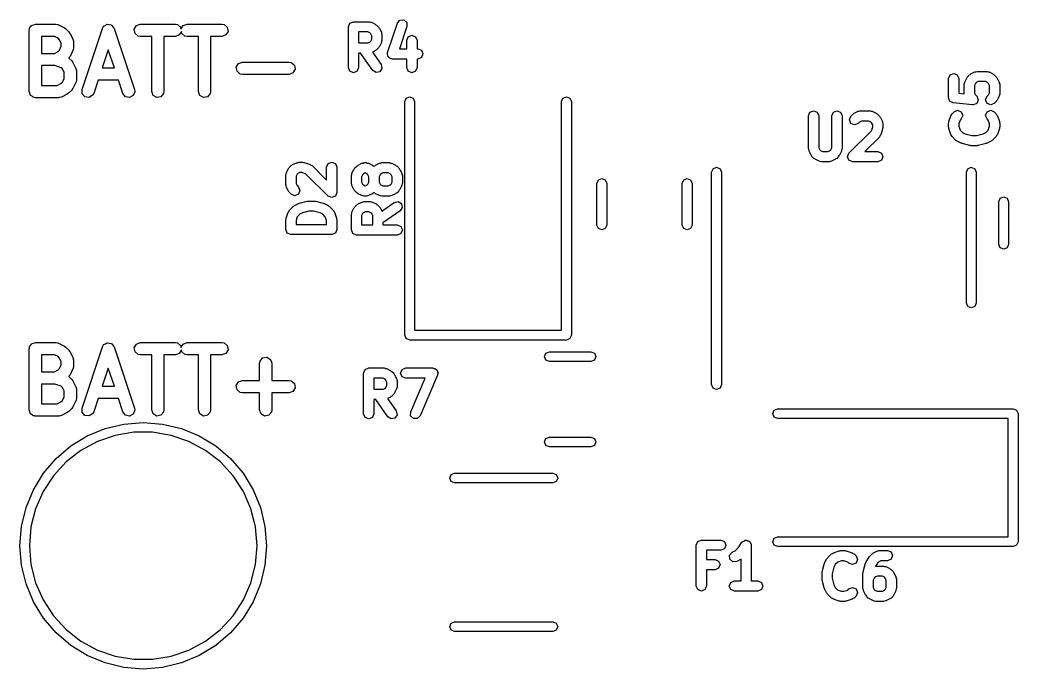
# Model space of a CAD drawing. Extents: x 100.5 to 128.1, y -114.5 to -98.5.
# Drawn here: x 100.49 to 112.71, y -114.51 to -106.56 of the extents above; entities that cross this region are included whole.
import ezdxf

# ---------------------------------------------------------------- set-up
doc = ezdxf.new("R2010")
doc.units = 0
doc.layers.add('BLACK', color=7, linetype='CONTINUOUS')

msp = doc.modelspace()

# ---------------------------------------------------------------- linework, layer by layer
at = {"layer": 'BLACK', "linetype": 'CONTINUOUS'}
for p, q in [((104.532, -106.599), (104.576, -106.581)), ((104.576, -106.581), (104.766, -106.581)), ((104.766, -106.581), (104.78, -106.586)), ((104.78, -106.586), (104.794, -106.587)), ((104.794, -106.587), (104.842, -106.611)), ((105.112, -106.6), (105.143, -106.563)), ((105.143, -106.563), (105.191, -106.56)), ((105.191, -106.56), (105.227, -106.591)), ((105.227, -106.591), (105.23, -106.639)), ((100.604, -106.687), (100.605, -106.677)), ((100.604, -107.437), (100.604, -106.687)), ((100.605, -106.674), (100.606, -106.671)), ((100.605, -106.677), (100.605, -106.674)), ((100.606, -106.671), (100.608, -106.661)), ((100.608, -106.661), (100.621, -106.646)), ((100.621, -106.646), (100.63, -106.629)), ((100.63, -106.629), (100.637, -106.627)), ((100.637, -106.627), (100.641, -106.622)), ((100.641, -106.622), (100.66, -106.618)), ((100.66, -106.618), (100.679, -106.612)), ((100.679, -106.612), (100.929, -106.612)), ((100.929, -106.612), (100.954, -106.616)), ((100.954, -106.616), (100.958, -106.619)), ((100.958, -106.619), (100.962, -106.62)), ((100.962, -106.62), (101.034, -106.655)), ((101.034, -106.655), (101.052, -106.669)), ((101.052, -106.669), (101.053, -106.669)), ((101.053, -106.669), (101.089, -106.705)), ((101.089, -106.705), (101.102, -106.724)), ((101.25, -107.413), (101.5, -106.663)), ((101.5, -106.663), (101.513, -106.64)), ((101.513, -106.64), (101.515, -106.639)), ((101.515, -106.637), (101.536, -106.626)), ((101.515, -106.639), (101.515, -106.637)), ((101.536, -106.626), (101.556, -106.613)), ((101.556, -106.613), (101.559, -106.614)), ((101.559, -106.614), (101.56, -106.613)), ((101.56, -106.613), (101.584, -106.617)), ((101.584, -106.617), (101.607, -106.621)), ((101.607, -106.621), (101.609, -106.622)), ((101.609, -106.622), (101.611, -106.623)), ((101.611, -106.623), (101.625, -106.641)), ((101.625, -106.641), (101.641, -106.659)), ((101.641, -106.659), (101.641, -106.661)), ((101.641, -106.661), (101.643, -106.663)), ((101.643, -106.663), (101.893, -107.413)), ((101.89, -106.674), (101.916, -106.629)), ((101.899, -106.724), (101.89, -106.674)), ((101.916, -106.629), (101.964, -106.612)), ((101.964, -106.612), (102.393, -106.612)), ((102.393, -106.612), (102.419, -106.616)), ((102.419, -106.616), (102.458, -106.649)), ((102.467, -106.7), (102.441, -106.744)), ((102.458, -106.649), (102.462, -106.673)), ((102.462, -106.673), (102.488, -106.629)), ((102.471, -106.724), (102.467, -106.7)), ((102.488, -106.629), (102.536, -106.612)), ((102.536, -106.612), (102.964, -106.612)), ((102.964, -106.612), (102.99, -106.616)), ((102.99, -106.616), (103.029, -106.649)), ((103.038, -106.7), (103.012, -106.744)), ((103.029, -106.649), (103.038, -106.7)), ((104.513, -106.643), (104.532, -106.599)), ((104.513, -107.143), (104.513, -106.643)), ((104.751, -106.706), (104.638, -106.706)), ((104.638, -106.706), (104.638, -106.842)), ((104.777, -106.718), (104.751, -106.706)), ((104.842, -106.611), (104.849, -106.619)), ((104.849, -106.619), (104.858, -106.623)), ((104.858, -106.623), (104.882, -106.647)), ((104.882, -106.647), (104.886, -106.656)), ((104.886, -106.656), (104.894, -106.663)), ((104.894, -106.663), (104.917, -106.71)), ((104.917, -106.71), (104.918, -106.725)), ((104.993, -106.957), (105.112, -106.6)), ((105.23, -106.639), (105.139, -106.914)), ((100.754, -106.762), (100.754, -106.969)), ((100.911, -106.762), (100.754, -106.762)), ((100.956, -106.784), (100.911, -106.762)), ((100.974, -106.803), (100.956, -106.784)), ((100.996, -106.847), (100.974, -106.803)), ((101.102, -106.724), (101.103, -106.725)), ((101.103, -106.725), (101.139, -106.796)), ((101.139, -106.796), (101.146, -106.821)), ((101.146, -106.821), (101.145, -106.825)), ((101.145, -106.825), (101.146, -106.83)), ((101.146, -106.83), (101.146, -106.901)), ((101.939, -106.757), (101.899, -106.724)), ((101.964, -106.762), (101.939, -106.757)), ((102.104, -106.762), (101.964, -106.762)), ((102.104, -107.437), (102.104, -106.762)), ((102.393, -106.762), (102.254, -106.762)), ((102.254, -106.762), (102.254, -107.437)), ((102.441, -106.744), (102.393, -106.762)), ((102.51, -106.757), (102.471, -106.724)), ((102.536, -106.762), (102.51, -106.757)), ((102.675, -106.762), (102.536, -106.762)), ((102.675, -107.437), (102.675, -106.762)), ((102.964, -106.762), (102.825, -106.762)), ((102.825, -106.762), (102.825, -107.437)), ((103.012, -106.744), (102.964, -106.762)), ((104.751, -106.842), (104.777, -106.83)), ((104.786, -106.728), (104.777, -106.718)), ((104.777, -106.83), (104.786, -106.82)), ((104.799, -106.753), (104.786, -106.728)), ((104.786, -106.82), (104.799, -106.795)), ((104.799, -106.795), (104.799, -106.753)), ((104.918, -106.823), (104.917, -106.838)), ((104.918, -106.725), (104.924, -106.738)), ((104.924, -106.81), (104.918, -106.823)), ((104.924, -106.738), (104.924, -106.81)), ((105.228, -106.81), (105.246, -106.766)), ((105.228, -106.914), (105.228, -106.81)), ((105.246, -106.766), (105.29, -106.747)), ((105.29, -106.747), (105.334, -106.766)), ((105.334, -106.766), (105.353, -106.81)), ((105.353, -106.81), (105.353, -106.914)), ((100.911, -106.969), (100.956, -106.947)), ((100.956, -106.947), (100.974, -106.928)), ((100.974, -106.928), (100.996, -106.883)), ((100.996, -106.883), (100.996, -106.847)), ((101.139, -106.935), (101.103, -107.006)), ((101.142, -106.927), (101.139, -106.93)), ((101.139, -106.93), (101.139, -106.935)), ((101.146, -106.901), (101.142, -106.927)), ((101.571, -106.924), (101.497, -107.147)), ((101.646, -107.147), (101.571, -106.924)), ((104.638, -106.842), (104.751, -106.842)), ((104.842, -106.937), (104.806, -106.955)), ((104.806, -106.955), (104.913, -107.107)), ((104.849, -106.929), (104.842, -106.937)), ((104.858, -106.925), (104.849, -106.929)), ((104.882, -106.902), (104.858, -106.925)), ((104.886, -106.892), (104.882, -106.902)), ((104.894, -106.885), (104.886, -106.892)), ((104.917, -106.838), (104.894, -106.885)), ((104.993, -106.967), (104.993, -106.957)), ((105.139, -106.914), (105.228, -106.914)), ((105.353, -106.914), (105.361, -106.914)), ((105.361, -106.914), (105.406, -106.932)), ((105.406, -106.932), (105.424, -106.976)), ((100.754, -106.969), (100.911, -106.969)), ((101.089, -107.026), (101.088, -107.026)), ((101.088, -107.026), (101.089, -107.027)), ((101.103, -107.006), (101.089, -107.024)), ((101.089, -107.024), (101.089, -107.026)), ((101.089, -107.027), (101.124, -107.062)), ((101.124, -107.062), (101.137, -107.081)), ((101.137, -107.081), (101.139, -107.082)), ((101.139, -107.082), (101.174, -107.153)), ((103.166, -107.094), (103.214, -107.076)), ((103.214, -107.076), (103.786, -107.076)), ((103.786, -107.076), (103.811, -107.081)), ((103.811, -107.081), (103.851, -107.114)), ((104.662, -106.967), (104.638, -106.967)), ((104.638, -106.967), (104.638, -107.143)), ((104.81, -107.179), (104.662, -106.967)), ((104.989, -106.976), (104.993, -106.967)), ((104.995, -106.99), (104.989, -106.976)), ((104.996, -107.004), (104.995, -106.99)), ((105.004, -107.011), (104.996, -107.004)), ((105.008, -107.021), (105.004, -107.011)), ((105.021, -107.026), (105.008, -107.021)), ((105.032, -107.036), (105.021, -107.026)), ((105.042, -107.035), (105.032, -107.036)), ((105.052, -107.039), (105.042, -107.035)), ((105.228, -107.039), (105.052, -107.039)), ((105.228, -107.143), (105.228, -107.039)), ((105.361, -107.039), (105.353, -107.039)), ((105.353, -107.039), (105.353, -107.143)), ((105.406, -107.021), (105.361, -107.039)), ((105.424, -106.976), (105.406, -107.021)), ((100.754, -107.119), (100.754, -107.362)), ((100.916, -107.119), (100.754, -107.119)), ((100.995, -107.145), (100.916, -107.119)), ((101.01, -107.16), (100.995, -107.145)), ((101.032, -107.204), (101.01, -107.16)), ((101.032, -107.276), (101.032, -107.204)), ((101.174, -107.153), (101.182, -107.178)), ((101.182, -107.178), (101.181, -107.183)), ((101.181, -107.183), (101.182, -107.187)), ((101.182, -107.187), (101.182, -107.294)), ((101.497, -107.147), (101.646, -107.147)), ((103.14, -107.138), (103.166, -107.094)), ((103.149, -107.189), (103.14, -107.138)), ((103.189, -107.222), (103.149, -107.189)), ((103.86, -107.164), (103.834, -107.209)), ((103.851, -107.114), (103.86, -107.164)), ((104.532, -107.187), (104.513, -107.143)), ((104.576, -107.206), (104.532, -107.187)), ((104.62, -107.187), (104.576, -107.206)), ((104.638, -107.143), (104.62, -107.187)), ((104.851, -107.205), (104.81, -107.179)), ((104.897, -107.194), (104.851, -107.205)), ((104.923, -107.154), (104.897, -107.194)), ((104.913, -107.107), (104.923, -107.154)), ((105.246, -107.187), (105.228, -107.143)), ((105.29, -107.206), (105.246, -107.187)), ((105.334, -107.187), (105.29, -107.206)), ((105.353, -107.143), (105.334, -107.187)), ((112.136, -107.22), (112.184, -107.196)), ((112.184, -107.196), (112.199, -107.195)), ((112.199, -107.195), (112.212, -107.19)), ((112.212, -107.19), (112.331, -107.19)), ((112.331, -107.19), (112.344, -107.195)), ((112.344, -107.195), (112.359, -107.196)), ((112.359, -107.196), (112.407, -107.22)), ((100.991, -107.339), (101.01, -107.321)), ((101.01, -107.321), (101.032, -107.276)), ((101.175, -107.323), (101.174, -107.327)), ((101.178, -107.32), (101.175, -107.323)), ((101.182, -107.294), (101.178, -107.32)), ((101.447, -107.297), (101.393, -107.461)), ((101.696, -107.297), (101.447, -107.297)), ((101.75, -107.461), (101.696, -107.297)), ((103.214, -107.226), (103.189, -107.222)), ((103.786, -107.226), (103.214, -107.226)), ((103.834, -107.209), (103.786, -107.226)), ((111.864, -107.276), (111.882, -107.232)), ((111.864, -107.514), (111.864, -107.276)), ((111.882, -107.232), (111.926, -107.214)), ((111.926, -107.214), (111.97, -107.232)), ((111.97, -107.232), (111.989, -107.276)), ((111.989, -107.276), (111.989, -107.458)), ((112.06, -107.334), (112.061, -107.32)), ((112.061, -107.32), (112.085, -107.272)), ((112.085, -107.272), (112.092, -107.265)), ((112.092, -107.265), (112.096, -107.256)), ((112.096, -107.256), (112.12, -107.232)), ((112.12, -107.232), (112.13, -107.228)), ((112.13, -107.228), (112.136, -107.22)), ((112.227, -107.315), (112.201, -107.328)), ((112.316, -107.315), (112.227, -107.315)), ((112.342, -107.328), (112.316, -107.315)), ((112.407, -107.22), (112.413, -107.228)), ((112.413, -107.228), (112.423, -107.232)), ((112.423, -107.232), (112.447, -107.256)), ((112.447, -107.256), (112.451, -107.265)), ((112.451, -107.265), (112.458, -107.272)), ((112.458, -107.272), (112.482, -107.32)), ((112.482, -107.32), (112.483, -107.334)), ((100.61, -107.455), (100.604, -107.437)), ((100.754, -107.362), (100.947, -107.362)), ((100.947, -107.362), (100.991, -107.339)), ((101.124, -107.418), (101.089, -107.454)), ((101.125, -107.417), (101.124, -107.418)), ((101.139, -107.399), (101.125, -107.417)), ((101.174, -107.327), (101.139, -107.399)), ((101.252, -107.464), (101.25, -107.413)), ((101.896, -107.439), (101.878, -107.487)), ((101.893, -107.413), (101.896, -107.439)), ((102.121, -107.485), (102.104, -107.437)), ((102.254, -107.437), (102.249, -107.462)), ((102.693, -107.485), (102.675, -107.437)), ((102.825, -107.437), (102.82, -107.462)), ((112.054, -107.348), (112.06, -107.334)), ((112.054, -107.464), (112.054, -107.348)), ((112.192, -107.337), (112.179, -107.362)), ((112.179, -107.362), (112.179, -107.452)), ((112.201, -107.328), (112.192, -107.337)), ((112.351, -107.337), (112.342, -107.328)), ((112.364, -107.362), (112.351, -107.337)), ((112.364, -107.452), (112.364, -107.362)), ((112.483, -107.334), (112.489, -107.348)), ((112.489, -107.348), (112.489, -107.467)), ((100.614, -107.474), (100.61, -107.455)), ((100.619, -107.479), (100.614, -107.474)), ((100.621, -107.485), (100.619, -107.479)), ((100.638, -107.495), (100.621, -107.485)), ((100.653, -107.507), (100.638, -107.495)), ((100.663, -107.509), (100.653, -107.507)), ((100.666, -107.511), (100.663, -107.509)), ((100.669, -107.51), (100.666, -107.511)), ((100.679, -107.512), (100.669, -107.51)), ((100.964, -107.512), (100.679, -107.512)), ((100.968, -107.51), (100.964, -107.512)), ((100.973, -107.511), (100.968, -107.51)), ((100.998, -107.504), (100.973, -107.511)), ((101.069, -107.468), (100.998, -107.504)), ((101.07, -107.467), (101.069, -107.468)), ((101.089, -107.454), (101.07, -107.467)), ((101.286, -107.503), (101.252, -107.464)), ((101.336, -107.51), (101.286, -107.503)), ((101.38, -107.483), (101.336, -107.51)), ((101.393, -107.461), (101.38, -107.483)), ((101.782, -107.501), (101.75, -107.461)), ((101.832, -107.511), (101.782, -107.501)), ((101.878, -107.487), (101.832, -107.511)), ((102.166, -107.511), (102.121, -107.485)), ((102.216, -107.502), (102.166, -107.511)), ((102.249, -107.462), (102.216, -107.502)), ((102.737, -107.511), (102.693, -107.485)), ((102.787, -107.502), (102.737, -107.511)), ((102.82, -107.462), (102.787, -107.502)), ((105.203, -107.56), (105.22, -107.517)), ((105.203, -110.42), (105.203, -107.56)), ((105.22, -107.517), (105.263, -107.5)), ((105.263, -107.5), (105.305, -107.517)), ((105.305, -107.517), (105.323, -107.56)), ((105.323, -107.56), (105.323, -110.36)), ((107.123, -107.56), (107.14, -107.517)), ((107.123, -110.36), (107.123, -107.56)), ((107.14, -107.517), (107.183, -107.5)), ((107.183, -107.5), (107.225, -107.517)), ((107.225, -107.517), (107.243, -107.56)), ((107.243, -107.56), (107.243, -110.42)), ((111.872, -107.534), (111.864, -107.514)), ((111.878, -107.554), (111.872, -107.534)), ((111.881, -107.555), (111.878, -107.554)), ((111.882, -107.558), (111.881, -107.555)), ((111.902, -107.566), (111.882, -107.558)), ((111.92, -107.576), (111.902, -107.566)), ((111.989, -107.458), (112.054, -107.464)), ((112.179, -107.452), (112.192, -107.477)), ((112.192, -107.477), (112.209, -107.494)), ((112.209, -107.494), (112.21, -107.497)), ((112.217, -107.563), (112.209, -107.582)), ((112.21, -107.497), (112.213, -107.498)), ((112.213, -107.498), (112.219, -107.519)), ((112.227, -107.544), (112.217, -107.563)), ((112.219, -107.519), (112.227, -107.538)), ((112.227, -107.538), (112.226, -107.541)), ((112.226, -107.541), (112.227, -107.544)), ((112.316, -107.538), (112.334, -107.494)), ((112.334, -107.582), (112.316, -107.538)), ((112.334, -107.494), (112.351, -107.477)), ((112.351, -107.477), (112.364, -107.452)), ((112.447, -107.558), (112.423, -107.582)), ((112.451, -107.549), (112.447, -107.558)), ((112.458, -107.542), (112.451, -107.549)), ((112.482, -107.495), (112.458, -107.542)), ((112.483, -107.48), (112.482, -107.495)), ((112.489, -107.467), (112.483, -107.48)), ((110.148, -107.735), (110.166, -107.691)), ((110.166, -107.691), (110.211, -107.673)), ((110.211, -107.673), (110.255, -107.691)), ((110.255, -107.691), (110.273, -107.735)), ((110.434, -107.735), (110.452, -107.691)), ((110.452, -107.691), (110.496, -107.673)), ((110.496, -107.673), (110.541, -107.691)), ((110.541, -107.691), (110.559, -107.735)), ((110.707, -107.703), (110.754, -107.679)), ((110.754, -107.679), (110.769, -107.678)), ((110.769, -107.678), (110.782, -107.673)), ((110.782, -107.673), (110.901, -107.673)), ((110.901, -107.673), (110.915, -107.678)), ((110.915, -107.678), (110.929, -107.679)), ((110.929, -107.679), (110.977, -107.703)), ((111.906, -107.708), (111.93, -107.684)), ((112.158, -107.6), (111.92, -107.576)), ((111.93, -107.684), (111.974, -107.666)), ((111.974, -107.666), (112.018, -107.684)), ((112.018, -107.684), (112.036, -107.729)), ((112.161, -107.599), (112.158, -107.6)), ((112.164, -107.601), (112.161, -107.599)), ((112.184, -107.593), (112.164, -107.601)), ((112.204, -107.586), (112.184, -107.593)), ((112.206, -107.584), (112.204, -107.586)), ((112.209, -107.582), (112.206, -107.584)), ((112.316, -107.729), (112.334, -107.684)), ((112.379, -107.601), (112.334, -107.582)), ((112.334, -107.684), (112.379, -107.666)), ((112.423, -107.582), (112.379, -107.601)), ((112.379, -107.666), (112.423, -107.684)), ((112.423, -107.684), (112.447, -107.708)), ((110.148, -108.14), (110.148, -107.735)), ((110.273, -107.735), (110.273, -108.125)), ((110.434, -108.125), (110.434, -107.735)), ((110.559, -107.735), (110.559, -108.14)), ((110.648, -107.783), (110.666, -107.739)), ((110.666, -107.827), (110.648, -107.783)), ((110.666, -107.739), (110.69, -107.715)), ((110.69, -107.715), (110.7, -107.711)), ((110.7, -107.711), (110.707, -107.703)), ((110.771, -107.81), (110.755, -107.827)), ((110.797, -107.798), (110.771, -107.81)), ((110.886, -107.798), (110.797, -107.798)), ((110.912, -107.81), (110.886, -107.798)), ((110.921, -107.82), (110.912, -107.81)), ((110.977, -107.703), (110.983, -107.711)), ((110.983, -107.711), (110.993, -107.715)), ((110.993, -107.715), (111.017, -107.739)), ((111.017, -107.739), (111.021, -107.748)), ((111.021, -107.748), (111.028, -107.755)), ((111.028, -107.755), (111.052, -107.803)), ((111.052, -107.803), (111.053, -107.817)), ((111.864, -107.824), (111.868, -107.814)), ((111.867, -107.804), (111.891, -107.733)), ((111.868, -107.814), (111.867, -107.804)), ((111.891, -107.733), (111.9, -107.722)), ((111.9, -107.722), (111.906, -107.708)), ((112.005, -107.786), (111.989, -107.834)), ((112.018, -107.773), (112.005, -107.786)), ((112.036, -107.729), (112.018, -107.773)), ((112.334, -107.773), (112.316, -107.729)), ((112.348, -107.786), (112.334, -107.773)), ((112.364, -107.834), (112.348, -107.786)), ((112.447, -107.708), (112.452, -107.722)), ((112.452, -107.722), (112.462, -107.733)), ((112.462, -107.733), (112.486, -107.804)), ((112.486, -107.804), (112.485, -107.814)), ((112.485, -107.814), (112.489, -107.824)), ((110.643, -108.191), (110.918, -107.916)), ((110.711, -107.845), (110.666, -107.827)), ((110.755, -107.827), (110.711, -107.845)), ((110.918, -107.916), (110.934, -107.868)), ((110.934, -107.845), (110.921, -107.82)), ((110.934, -107.868), (110.934, -107.845)), ((111.056, -107.898), (111.032, -107.969)), ((111.053, -107.817), (111.059, -107.831)), ((111.059, -107.878), (111.055, -107.888)), ((111.055, -107.888), (111.056, -107.898)), ((111.059, -107.831), (111.059, -107.878)), ((111.864, -107.871), (111.864, -107.824)), ((111.868, -107.881), (111.864, -107.871)), ((111.867, -107.891), (111.868, -107.881)), ((111.891, -107.963), (111.867, -107.891)), ((111.989, -107.834), (111.989, -107.861)), ((111.989, -107.861), (112.005, -107.909)), ((112.005, -107.909), (112.035, -107.939)), ((112.318, -107.939), (112.348, -107.909)), ((112.348, -107.909), (112.364, -107.861)), ((112.364, -107.861), (112.364, -107.834)), ((112.486, -107.891), (112.462, -107.963)), ((112.489, -107.871), (112.485, -107.881)), ((112.485, -107.881), (112.486, -107.891)), ((112.489, -107.824), (112.489, -107.871)), ((111.017, -107.994), (110.838, -108.173)), ((111.022, -107.98), (111.017, -107.994)), ((111.032, -107.969), (111.022, -107.98)), ((111.9, -107.974), (111.891, -107.963)), ((111.906, -107.987), (111.9, -107.974)), ((111.954, -108.035), (111.906, -107.987)), ((111.963, -108.039), (111.954, -108.035)), ((111.97, -108.046), (111.963, -108.039)), ((112.017, -108.07), (111.97, -108.046)), ((112.035, -107.939), (112.067, -107.955)), ((112.067, -107.955), (112.148, -107.976)), ((112.148, -107.976), (112.204, -107.976)), ((112.204, -107.976), (112.285, -107.955)), ((112.285, -107.955), (112.318, -107.939)), ((112.383, -108.046), (112.335, -108.07)), ((112.39, -108.039), (112.383, -108.046)), ((112.399, -108.035), (112.39, -108.039)), ((112.447, -107.987), (112.399, -108.035)), ((112.452, -107.974), (112.447, -107.987)), ((112.462, -107.963), (112.452, -107.974)), ((110.154, -108.153), (110.148, -108.14)), ((110.155, -108.168), (110.154, -108.153)), ((110.179, -108.216), (110.155, -108.168)), ((110.273, -108.125), (110.286, -108.151)), ((110.286, -108.151), (110.295, -108.16)), ((110.295, -108.16), (110.321, -108.173)), ((110.321, -108.173), (110.386, -108.173)), ((110.386, -108.173), (110.412, -108.16)), ((110.412, -108.16), (110.421, -108.151)), ((110.421, -108.151), (110.434, -108.125)), ((110.552, -108.168), (110.528, -108.216)), ((110.553, -108.153), (110.552, -108.168)), ((110.559, -108.14), (110.553, -108.153)), ((110.838, -108.173), (110.996, -108.173)), ((110.996, -108.173), (111.041, -108.191)), ((112.024, -108.071), (112.017, -108.07)), ((112.03, -108.075), (112.024, -108.071)), ((112.125, -108.099), (112.03, -108.075)), ((112.133, -108.098), (112.125, -108.099)), ((112.141, -108.101), (112.133, -108.098)), ((112.212, -108.101), (112.141, -108.101)), ((112.219, -108.098), (112.212, -108.101)), ((112.227, -108.099), (112.219, -108.098)), ((112.322, -108.075), (112.227, -108.099)), ((112.328, -108.071), (112.322, -108.075)), ((112.335, -108.07), (112.328, -108.071)), ((103.89, -108.308), (103.904, -108.302)), ((103.904, -108.302), (103.951, -108.302)), ((103.951, -108.302), (103.961, -108.306)), ((104.264, -108.32), (104.308, -108.302)), ((104.308, -108.302), (104.353, -108.32)), ((110.186, -108.222), (110.179, -108.216)), ((110.19, -108.232), (110.186, -108.222)), ((110.214, -108.256), (110.19, -108.232)), ((110.224, -108.26), (110.214, -108.256)), ((110.23, -108.267), (110.224, -108.26)), ((110.278, -108.291), (110.23, -108.267)), ((110.292, -108.292), (110.278, -108.291)), ((110.306, -108.298), (110.292, -108.292)), ((110.401, -108.298), (110.306, -108.298)), ((110.415, -108.292), (110.401, -108.298)), ((110.429, -108.291), (110.415, -108.292)), ((110.477, -108.267), (110.429, -108.291)), ((110.483, -108.26), (110.477, -108.267)), ((110.493, -108.256), (110.483, -108.26)), ((110.517, -108.232), (110.493, -108.256)), ((110.521, -108.222), (110.517, -108.232)), ((110.528, -108.216), (110.521, -108.222)), ((110.624, -108.235), (110.643, -108.191)), ((110.643, -108.279), (110.624, -108.235)), ((110.687, -108.298), (110.643, -108.279)), ((110.996, -108.298), (110.687, -108.298)), ((111.041, -108.279), (110.996, -108.298)), ((111.041, -108.191), (111.059, -108.235)), ((111.059, -108.235), (111.041, -108.279)), ((103.753, -108.432), (103.776, -108.384)), ((103.776, -108.384), (103.784, -108.377)), ((103.784, -108.377), (103.788, -108.368)), ((103.788, -108.368), (103.812, -108.344)), ((103.812, -108.344), (103.821, -108.34)), ((103.821, -108.34), (103.828, -108.332)), ((103.828, -108.332), (103.876, -108.309)), ((103.876, -108.309), (103.89, -108.308)), ((103.961, -108.306), (103.971, -108.305)), ((103.971, -108.305), (104.043, -108.329)), ((104.043, -108.329), (104.054, -108.338)), ((104.054, -108.338), (104.067, -108.344)), ((104.067, -108.344), (104.246, -108.523)), ((104.246, -108.364), (104.264, -108.32)), ((104.246, -108.523), (104.246, -108.364)), ((104.353, -108.32), (104.371, -108.364)), ((104.371, -108.364), (104.371, -108.674)), ((104.555, -108.437), (104.579, -108.39)), ((104.579, -108.39), (104.587, -108.383)), ((104.587, -108.383), (104.591, -108.373)), ((104.591, -108.373), (104.615, -108.35)), ((104.615, -108.35), (104.624, -108.346)), ((104.624, -108.346), (104.631, -108.338)), ((104.631, -108.338), (104.678, -108.314)), ((104.678, -108.314), (104.693, -108.313)), ((104.693, -108.313), (104.706, -108.307)), ((104.706, -108.307), (104.73, -108.307)), ((104.73, -108.307), (104.744, -108.313)), ((104.744, -108.313), (104.758, -108.314)), ((104.758, -108.314), (104.806, -108.338)), ((104.806, -108.338), (104.812, -108.346)), ((104.812, -108.346), (104.822, -108.35)), ((104.822, -108.35), (104.825, -108.353)), ((104.825, -108.353), (104.829, -108.35)), ((104.829, -108.35), (104.838, -108.346)), ((104.838, -108.346), (104.845, -108.338)), ((104.845, -108.338), (104.893, -108.314)), ((104.893, -108.314), (104.907, -108.313)), ((104.907, -108.313), (104.921, -108.307)), ((104.921, -108.307), (105.016, -108.307)), ((105.016, -108.307), (105.029, -108.313)), ((105.029, -108.313), (105.044, -108.314)), ((105.044, -108.314), (105.091, -108.338)), ((105.091, -108.338), (105.098, -108.346)), ((105.098, -108.346), (105.108, -108.35)), ((105.108, -108.35), (105.131, -108.373)), ((105.131, -108.373), (105.135, -108.383)), ((105.135, -108.383), (105.143, -108.39)), ((105.143, -108.39), (105.167, -108.437)), ((108.961, -108.425), (108.979, -108.383)), ((108.961, -109.225), (108.961, -108.425)), ((108.979, -108.383), (109.021, -108.365)), ((109.021, -108.365), (109.064, -108.383)), ((109.064, -108.383), (109.081, -108.425)), ((109.081, -108.425), (109.081, -109.225)), ((112.081, -108.425), (112.099, -108.383)), ((112.081, -109.225), (112.081, -108.425)), ((112.099, -108.383), (112.141, -108.365)), ((112.141, -108.365), (112.184, -108.383)), ((112.184, -108.383), (112.201, -108.425)), ((112.201, -108.425), (112.201, -109.225)), ((103.746, -108.46), (103.752, -108.446)), ((103.746, -108.579), (103.746, -108.46)), ((103.752, -108.446), (103.753, -108.432)), ((103.884, -108.449), (103.871, -108.474)), ((103.871, -108.474), (103.871, -108.564)), ((103.893, -108.44), (103.884, -108.449)), ((103.918, -108.427), (103.893, -108.44)), ((103.941, -108.427), (103.918, -108.427)), ((103.989, -108.443), (103.941, -108.427)), ((104.264, -108.718), (103.989, -108.443)), ((104.549, -108.465), (104.554, -108.452)), ((104.549, -108.56), (104.549, -108.465)), ((104.554, -108.452), (104.555, -108.437)), ((104.686, -108.455), (104.674, -108.48)), ((104.674, -108.48), (104.674, -108.546)), ((104.674, -108.546), (104.686, -108.571)), ((104.696, -108.445), (104.686, -108.455)), ((104.718, -108.434), (104.696, -108.445)), ((104.741, -108.445), (104.718, -108.434)), ((104.75, -108.455), (104.741, -108.445)), ((104.763, -108.48), (104.75, -108.455)), ((104.75, -108.571), (104.763, -108.546)), ((104.763, -108.546), (104.763, -108.48)), ((104.901, -108.455), (104.888, -108.48)), ((104.888, -108.48), (104.888, -108.546)), ((104.888, -108.546), (104.901, -108.571)), ((104.91, -108.445), (104.901, -108.455)), ((104.935, -108.432), (104.91, -108.445)), ((105.001, -108.432), (104.935, -108.432)), ((105.026, -108.445), (105.001, -108.432)), ((105.036, -108.455), (105.026, -108.445)), ((105.049, -108.48), (105.036, -108.455)), ((105.036, -108.571), (105.049, -108.546)), ((105.049, -108.546), (105.049, -108.48)), ((105.167, -108.437), (105.168, -108.452)), ((105.168, -108.452), (105.174, -108.465)), ((105.174, -108.465), (105.174, -108.56)), ((107.557, -108.562), (107.574, -108.52)), ((107.574, -108.52), (107.617, -108.502)), ((107.617, -108.502), (107.659, -108.52)), ((107.659, -108.52), (107.677, -108.562)), ((108.602, -108.562), (108.619, -108.52)), ((108.619, -108.52), (108.662, -108.502)), ((108.662, -108.502), (108.704, -108.52)), ((108.704, -108.52), (108.722, -108.562)), ((103.752, -108.592), (103.746, -108.579)), ((103.753, -108.607), (103.752, -108.592)), ((103.776, -108.654), (103.753, -108.607)), ((103.784, -108.661), (103.776, -108.654)), ((103.788, -108.671), (103.784, -108.661)), ((103.812, -108.694), (103.788, -108.671)), ((103.871, -108.564), (103.884, -108.589)), ((103.884, -108.589), (103.9, -108.606)), ((103.9, -108.606), (103.919, -108.65)), ((103.919, -108.65), (103.9, -108.694)), ((104.554, -108.574), (104.549, -108.56)), ((104.555, -108.588), (104.554, -108.574)), ((104.579, -108.636), (104.555, -108.588)), ((104.587, -108.643), (104.579, -108.636)), ((104.591, -108.652), (104.587, -108.643)), ((104.615, -108.676), (104.591, -108.652)), ((104.686, -108.571), (104.696, -108.58)), ((104.696, -108.58), (104.718, -108.592)), ((104.718, -108.592), (104.741, -108.58)), ((104.741, -108.58), (104.75, -108.571)), ((104.901, -108.571), (104.91, -108.58)), ((104.91, -108.58), (104.935, -108.593)), ((104.935, -108.593), (105.001, -108.593)), ((105.001, -108.593), (105.026, -108.58)), ((105.026, -108.58), (105.036, -108.571)), ((105.131, -108.652), (105.108, -108.676)), ((105.135, -108.643), (105.131, -108.652)), ((105.143, -108.636), (105.135, -108.643)), ((105.167, -108.588), (105.143, -108.636)), ((105.168, -108.574), (105.167, -108.588)), ((105.174, -108.56), (105.168, -108.574)), ((107.557, -109.072), (107.557, -108.562)), ((107.677, -108.562), (107.677, -109.072)), ((108.602, -109.072), (108.602, -108.562)), ((108.722, -108.562), (108.722, -109.072)), ((103.856, -108.713), (103.812, -108.694)), ((103.9, -108.694), (103.856, -108.713)), ((103.912, -108.804), (104.008, -108.78)), ((104.008, -108.78), (104.015, -108.781)), ((104.015, -108.781), (104.023, -108.778)), ((104.023, -108.778), (104.094, -108.778)), ((104.094, -108.778), (104.102, -108.781)), ((104.102, -108.781), (104.109, -108.78)), ((104.109, -108.78), (104.205, -108.804)), ((104.308, -108.736), (104.264, -108.718)), ((104.264, -108.718), (104.264, -108.718)), ((104.353, -108.718), (104.308, -108.736)), ((104.371, -108.674), (104.353, -108.718)), ((104.624, -108.68), (104.615, -108.676)), ((104.631, -108.688), (104.624, -108.68)), ((104.678, -108.712), (104.631, -108.688)), ((104.631, -108.814), (104.678, -108.79)), ((104.693, -108.713), (104.678, -108.712)), ((104.678, -108.79), (104.693, -108.789)), ((104.706, -108.718), (104.693, -108.713)), ((104.693, -108.789), (104.706, -108.784)), ((104.73, -108.718), (104.706, -108.718)), ((104.706, -108.784), (104.778, -108.784)), ((104.744, -108.713), (104.73, -108.718)), ((104.758, -108.712), (104.744, -108.713)), ((104.806, -108.688), (104.758, -108.712)), ((104.778, -108.784), (104.791, -108.789)), ((104.791, -108.789), (104.806, -108.79)), ((104.812, -108.68), (104.806, -108.688)), ((104.806, -108.79), (104.853, -108.814)), ((104.822, -108.676), (104.812, -108.68)), ((104.825, -108.673), (104.822, -108.676)), ((104.829, -108.676), (104.825, -108.673)), ((104.838, -108.68), (104.829, -108.676)), ((104.845, -108.688), (104.838, -108.68)), ((104.893, -108.712), (104.845, -108.688)), ((104.907, -108.713), (104.893, -108.712)), ((104.921, -108.718), (104.907, -108.713)), ((105.016, -108.718), (104.921, -108.718)), ((105.029, -108.713), (105.016, -108.718)), ((105.044, -108.712), (105.029, -108.713)), ((105.091, -108.688), (105.044, -108.712)), ((105.075, -108.795), (105.122, -108.785)), ((105.098, -108.68), (105.091, -108.688)), ((105.108, -108.676), (105.098, -108.68)), ((105.122, -108.785), (105.162, -108.81)), ((112.479, -108.786), (112.496, -108.744)), ((112.479, -109.309), (112.479, -108.786)), ((112.496, -108.744), (112.539, -108.726)), ((112.539, -108.726), (112.581, -108.744)), ((112.581, -108.744), (112.599, -108.786)), ((112.599, -108.786), (112.599, -109.309)), ((103.773, -108.916), (103.783, -108.905)), ((103.783, -108.905), (103.788, -108.892)), ((103.788, -108.892), (103.836, -108.844)), ((103.836, -108.844), (103.845, -108.84)), ((103.845, -108.84), (103.852, -108.832)), ((103.852, -108.832), (103.9, -108.809)), ((103.9, -108.809), (103.907, -108.808)), ((103.907, -108.808), (103.912, -108.804)), ((104.03, -108.903), (103.949, -108.923)), ((104.087, -108.903), (104.03, -108.903)), ((104.168, -108.923), (104.087, -108.903)), ((104.205, -108.804), (104.21, -108.808)), ((104.21, -108.808), (104.217, -108.809)), ((104.217, -108.809), (104.265, -108.832)), ((104.265, -108.832), (104.272, -108.84)), ((104.272, -108.84), (104.281, -108.844)), ((104.281, -108.844), (104.329, -108.892)), ((104.329, -108.892), (104.334, -108.905)), ((104.334, -108.905), (104.344, -108.916)), ((104.554, -108.928), (104.555, -108.913)), ((104.555, -108.913), (104.579, -108.866)), ((104.579, -108.866), (104.587, -108.859)), ((104.587, -108.859), (104.591, -108.85)), ((104.591, -108.85), (104.615, -108.826)), ((104.615, -108.826), (104.624, -108.822)), ((104.624, -108.822), (104.631, -108.814)), ((104.721, -108.909), (104.696, -108.921)), ((104.763, -108.909), (104.721, -108.909)), ((104.788, -108.921), (104.763, -108.909)), ((104.853, -108.814), (104.86, -108.822)), ((104.86, -108.822), (104.87, -108.826)), ((104.87, -108.826), (104.893, -108.85)), ((104.893, -108.85), (104.897, -108.859)), ((104.897, -108.859), (104.905, -108.866)), ((104.905, -108.866), (104.923, -108.902)), ((104.923, -108.902), (105.075, -108.795)), ((105.147, -108.897), (104.935, -109.045)), ((105.173, -108.857), (105.147, -108.897)), ((105.162, -108.81), (105.173, -108.857)), ((103.746, -109.007), (103.75, -108.998)), ((103.746, -109.126), (103.746, -109.007)), ((103.749, -108.988), (103.773, -108.916)), ((103.75, -108.998), (103.749, -108.988)), ((103.887, -108.97), (103.871, -109.017)), ((103.871, -109.017), (103.871, -109.064)), ((103.917, -108.94), (103.887, -108.97)), ((103.949, -108.923), (103.917, -108.94)), ((104.2, -108.94), (104.168, -108.923)), ((104.23, -108.97), (104.2, -108.94)), ((104.246, -109.017), (104.23, -108.97)), ((104.246, -109.064), (104.246, -109.017)), ((104.344, -108.916), (104.368, -108.988)), ((104.368, -108.988), (104.367, -108.998)), ((104.367, -108.998), (104.371, -109.007)), ((104.371, -109.007), (104.371, -109.126)), ((104.549, -108.941), (104.554, -108.928)), ((104.549, -109.132), (104.549, -108.941)), ((104.686, -108.931), (104.674, -108.956)), ((104.674, -108.956), (104.674, -109.069)), ((104.696, -108.921), (104.686, -108.931)), ((104.798, -108.931), (104.788, -108.921)), ((104.81, -108.956), (104.798, -108.931)), ((104.81, -109.069), (104.81, -108.956)), ((103.764, -109.171), (103.746, -109.126)), ((103.871, -109.064), (104.246, -109.064)), ((104.371, -109.126), (104.353, -109.171)), ((104.567, -109.176), (104.549, -109.132)), ((104.674, -109.069), (104.81, -109.069)), ((104.935, -109.045), (104.935, -109.069)), ((104.935, -109.069), (105.111, -109.069)), ((105.111, -109.069), (105.155, -109.088)), ((105.155, -109.088), (105.174, -109.132)), ((105.174, -109.132), (105.155, -109.176)), ((107.574, -109.114), (107.557, -109.072)), ((107.617, -109.132), (107.574, -109.114)), ((107.659, -109.114), (107.617, -109.132)), ((107.677, -109.072), (107.659, -109.114)), ((108.619, -109.114), (108.602, -109.072)), ((108.662, -109.132), (108.619, -109.114)), ((108.704, -109.114), (108.662, -109.132)), ((108.722, -109.072), (108.704, -109.114)), ((103.808, -109.189), (103.764, -109.171)), ((104.308, -109.189), (103.808, -109.189)), ((104.353, -109.171), (104.308, -109.189)), ((104.611, -109.194), (104.567, -109.176)), ((104.873, -109.194), (104.611, -109.194)), ((105.111, -109.194), (104.873, -109.194)), ((105.155, -109.176), (105.111, -109.194)), ((108.961, -111.025), (108.961, -109.225)), ((109.081, -109.225), (109.081, -111.025)), ((112.081, -110.025), (112.081, -109.225)), ((112.201, -109.225), (112.201, -110.025)), ((112.496, -109.351), (112.479, -109.309)), ((112.539, -109.369), (112.496, -109.351)), ((112.581, -109.351), (112.539, -109.369)), ((112.599, -109.309), (112.581, -109.351)), ((112.099, -110.068), (112.081, -110.025)), ((112.141, -110.085), (112.099, -110.068)), ((112.184, -110.068), (112.141, -110.085)), ((112.201, -110.025), (112.184, -110.068)), ((105.323, -110.36), (107.123, -110.36)), ((105.22, -110.462), (105.203, -110.42)), ((105.263, -110.48), (105.22, -110.462)), ((107.183, -110.48), (105.263, -110.48)), ((107.225, -110.462), (107.183, -110.48)), ((107.243, -110.42), (107.225, -110.462)), ((100.604, -110.587), (100.605, -110.577)), ((100.604, -111.337), (100.604, -110.587)), ((100.605, -110.574), (100.606, -110.571)), ((100.605, -110.577), (100.605, -110.574)), ((100.606, -110.571), (100.608, -110.561)), ((100.608, -110.561), (100.621, -110.546)), ((100.621, -110.546), (100.63, -110.529)), ((100.63, -110.529), (100.637, -110.527)), ((100.637, -110.527), (100.641, -110.522)), ((100.641, -110.522), (100.66, -110.518)), ((100.66, -110.518), (100.679, -110.512)), ((100.679, -110.512), (100.929, -110.512)), ((100.929, -110.512), (100.954, -110.516)), ((100.954, -110.516), (100.958, -110.519)), ((100.958, -110.519), (100.962, -110.52)), ((100.962, -110.52), (101.034, -110.555)), ((101.034, -110.555), (101.052, -110.569)), ((101.052, -110.569), (101.053, -110.569)), ((101.053, -110.569), (101.089, -110.605)), ((101.089, -110.605), (101.102, -110.624)), ((101.102, -110.624), (101.103, -110.625)), ((101.103, -110.625), (101.139, -110.696)), ((101.25, -111.313), (101.5, -110.563)), ((101.5, -110.563), (101.513, -110.54)), ((101.513, -110.54), (101.515, -110.539)), ((101.515, -110.537), (101.536, -110.526)), ((101.515, -110.539), (101.515, -110.537)), ((101.536, -110.526), (101.556, -110.513)), ((101.556, -110.513), (101.559, -110.514)), ((101.559, -110.514), (101.56, -110.513)), ((101.56, -110.513), (101.584, -110.517)), ((101.584, -110.517), (101.607, -110.521)), ((101.607, -110.521), (101.609, -110.522)), ((101.609, -110.522), (101.611, -110.523)), ((101.611, -110.523), (101.625, -110.541)), ((101.625, -110.541), (101.641, -110.559)), ((101.641, -110.559), (101.641, -110.561)), ((101.641, -110.561), (101.643, -110.563)), ((101.643, -110.563), (101.893, -111.313)), ((101.89, -110.574), (101.916, -110.529)), ((101.899, -110.624), (101.89, -110.574)), ((101.939, -110.657), (101.899, -110.624)), ((101.916, -110.529), (101.964, -110.512)), ((101.964, -110.512), (102.393, -110.512)), ((102.393, -110.512), (102.419, -110.516)), ((102.419, -110.516), (102.458, -110.549)), ((102.467, -110.6), (102.441, -110.644)), ((102.458, -110.549), (102.462, -110.573)), ((102.462, -110.573), (102.488, -110.529)), ((102.471, -110.624), (102.467, -110.6)), ((102.51, -110.657), (102.471, -110.624)), ((102.488, -110.529), (102.536, -110.512)), ((102.536, -110.512), (102.964, -110.512)), ((102.964, -110.512), (102.99, -110.516)), ((102.99, -110.516), (103.029, -110.549)), ((103.038, -110.6), (103.012, -110.644)), ((103.029, -110.549), (103.038, -110.6)), ((106.931, -110.642), (106.974, -110.624)), ((106.974, -110.624), (107.483, -110.624)), ((107.483, -110.624), (107.526, -110.642)), ((100.754, -110.662), (100.754, -110.869)), ((100.911, -110.662), (100.754, -110.662)), ((100.956, -110.684), (100.911, -110.662)), ((100.974, -110.703), (100.956, -110.684)), ((100.996, -110.747), (100.974, -110.703)), ((100.996, -110.783), (100.996, -110.747)), ((101.139, -110.696), (101.146, -110.721)), ((101.146, -110.721), (101.145, -110.725)), ((101.145, -110.725), (101.146, -110.73)), ((101.146, -110.73), (101.146, -110.801)), ((101.964, -110.662), (101.939, -110.657)), ((102.104, -110.662), (101.964, -110.662)), ((102.104, -111.337), (102.104, -110.662)), ((102.393, -110.662), (102.254, -110.662)), ((102.254, -110.662), (102.254, -111.337)), ((102.441, -110.644), (102.393, -110.662)), ((102.536, -110.662), (102.51, -110.657)), ((102.675, -110.662), (102.536, -110.662)), ((102.675, -111.337), (102.675, -110.662)), ((102.964, -110.662), (102.825, -110.662)), ((102.825, -110.662), (102.825, -111.337)), ((103.012, -110.644), (102.964, -110.662)), ((103.425, -110.765), (103.43, -110.74)), ((103.43, -110.74), (103.462, -110.7)), ((103.462, -110.7), (103.513, -110.691)), ((103.513, -110.691), (103.557, -110.717)), ((103.557, -110.717), (103.575, -110.765)), ((106.914, -110.684), (106.931, -110.642)), ((106.931, -110.727), (106.914, -110.684)), ((106.974, -110.744), (106.931, -110.727)), ((107.483, -110.744), (106.974, -110.744)), ((107.526, -110.727), (107.483, -110.744)), ((107.526, -110.642), (107.543, -110.684)), ((107.543, -110.684), (107.526, -110.727)), ((100.754, -110.869), (100.911, -110.869)), ((100.911, -110.869), (100.956, -110.847)), ((100.956, -110.847), (100.974, -110.828)), ((100.974, -110.828), (100.996, -110.783)), ((101.139, -110.835), (101.103, -110.906)), ((101.142, -110.827), (101.139, -110.83)), ((101.139, -110.83), (101.139, -110.835)), ((101.146, -110.801), (101.142, -110.827)), ((101.571, -110.824), (101.497, -111.047)), ((101.646, -111.047), (101.571, -110.824)), ((103.425, -110.976), (103.425, -110.765)), ((103.575, -110.765), (103.575, -110.976)), ((104.699, -110.885), (104.717, -110.841)), ((104.717, -110.841), (104.762, -110.822)), ((104.762, -110.822), (104.952, -110.822)), ((104.952, -110.822), (104.965, -110.828)), ((104.965, -110.828), (104.98, -110.829)), ((104.98, -110.829), (105.028, -110.853)), ((105.028, -110.853), (105.034, -110.861)), ((105.034, -110.861), (105.044, -110.865)), ((105.044, -110.865), (105.068, -110.888)), ((105.151, -110.885), (105.17, -110.841)), ((105.17, -110.841), (105.214, -110.822)), ((105.214, -110.822), (105.547, -110.822)), ((105.547, -110.822), (105.559, -110.827)), ((105.559, -110.827), (105.572, -110.827)), ((105.572, -110.827), (105.58, -110.836)), ((105.58, -110.836), (105.591, -110.841)), ((105.591, -110.841), (105.596, -110.853)), ((105.596, -110.853), (105.605, -110.862)), ((105.605, -110.862), (105.605, -110.874)), ((101.089, -110.926), (101.088, -110.926)), ((101.088, -110.926), (101.089, -110.927)), ((101.103, -110.906), (101.089, -110.924)), ((101.089, -110.924), (101.089, -110.926)), ((101.089, -110.927), (101.124, -110.962)), ((101.124, -110.962), (101.137, -110.981)), ((101.137, -110.981), (101.139, -110.982)), ((101.139, -110.982), (101.174, -111.053)), ((103.166, -110.994), (103.214, -110.976)), ((103.214, -110.976), (103.425, -110.976)), ((103.575, -110.976), (103.786, -110.976)), ((103.786, -110.976), (103.811, -110.981)), ((103.811, -110.981), (103.851, -111.014)), ((104.699, -111.385), (104.699, -110.885)), ((104.937, -110.947), (104.824, -110.947)), ((104.824, -110.947), (104.824, -111.084)), ((104.963, -110.96), (104.937, -110.947)), ((104.972, -110.97), (104.963, -110.96)), ((104.985, -110.995), (104.972, -110.97)), ((105.068, -110.888), (105.072, -110.898)), ((105.072, -110.898), (105.079, -110.905)), ((105.079, -110.905), (105.103, -110.952)), ((105.103, -110.952), (105.104, -110.967)), ((105.104, -110.967), (105.11, -110.98)), ((105.11, -110.98), (105.11, -111.052)), ((105.17, -110.929), (105.151, -110.885)), ((105.214, -110.947), (105.17, -110.929)), ((105.452, -110.947), (105.214, -110.947)), ((105.276, -111.36), (105.452, -110.947)), ((105.605, -110.91), (105.39, -111.41)), ((105.605, -110.874), (105.61, -110.885)), ((105.61, -110.885), (105.605, -110.897)), ((105.605, -110.897), (105.605, -110.91)), ((100.754, -111.019), (100.754, -111.262)), ((100.916, -111.019), (100.754, -111.019)), ((100.995, -111.045), (100.916, -111.019)), ((101.01, -111.06), (100.995, -111.045)), ((101.032, -111.104), (101.01, -111.06)), ((101.032, -111.176), (101.032, -111.104)), ((101.174, -111.053), (101.182, -111.078)), ((101.182, -111.078), (101.181, -111.083)), ((101.181, -111.083), (101.182, -111.087)), ((101.182, -111.087), (101.182, -111.194)), ((101.497, -111.047), (101.646, -111.047)), ((103.14, -111.038), (103.166, -110.994)), ((103.149, -111.089), (103.14, -111.038)), ((103.189, -111.122), (103.149, -111.089)), ((103.834, -111.109), (103.786, -111.126)), ((103.86, -111.064), (103.834, -111.109)), ((103.851, -111.014), (103.86, -111.064)), ((104.824, -111.084), (104.937, -111.084)), ((104.937, -111.084), (104.963, -111.072)), ((104.963, -111.072), (104.972, -111.062)), ((104.972, -111.062), (104.985, -111.037)), ((104.985, -111.037), (104.985, -110.995)), ((105.103, -111.08), (105.079, -111.127)), ((105.104, -111.065), (105.103, -111.08)), ((105.11, -111.052), (105.104, -111.065)), ((108.979, -111.068), (108.961, -111.025)), ((109.021, -111.085), (108.979, -111.068)), ((109.064, -111.068), (109.021, -111.085)), ((109.081, -111.025), (109.064, -111.068)), ((100.991, -111.239), (101.01, -111.221)), ((101.01, -111.221), (101.032, -111.176)), ((101.174, -111.227), (101.139, -111.299)), ((101.175, -111.223), (101.174, -111.227)), ((101.178, -111.22), (101.175, -111.223)), ((101.182, -111.194), (101.178, -111.22)), ((101.447, -111.197), (101.393, -111.361)), ((101.696, -111.197), (101.447, -111.197)), ((101.75, -111.361), (101.696, -111.197)), ((103.214, -111.126), (103.189, -111.122)), ((103.425, -111.126), (103.214, -111.126)), ((103.425, -111.337), (103.425, -111.126)), ((103.786, -111.126), (103.575, -111.126)), ((103.575, -111.126), (103.575, -111.337)), ((104.848, -111.209), (104.824, -111.209)), ((104.824, -111.209), (104.824, -111.385)), ((104.996, -111.421), (104.848, -111.209)), ((105.028, -111.179), (104.992, -111.197)), ((104.992, -111.197), (105.098, -111.349)), ((105.034, -111.171), (105.028, -111.179)), ((105.044, -111.167), (105.034, -111.171)), ((105.068, -111.143), (105.044, -111.167)), ((105.072, -111.134), (105.068, -111.143)), ((105.079, -111.127), (105.072, -111.134)), ((100.61, -111.355), (100.604, -111.337)), ((100.614, -111.374), (100.61, -111.355)), ((100.754, -111.262), (100.947, -111.262)), ((100.947, -111.262), (100.991, -111.239)), ((101.089, -111.354), (101.07, -111.367)), ((101.124, -111.318), (101.089, -111.354)), ((101.125, -111.317), (101.124, -111.318)), ((101.139, -111.299), (101.125, -111.317)), ((101.252, -111.364), (101.25, -111.313)), ((101.896, -111.339), (101.878, -111.387)), ((101.893, -111.313), (101.896, -111.339)), ((102.121, -111.385), (102.104, -111.337)), ((102.254, -111.337), (102.249, -111.362)), ((102.693, -111.385), (102.675, -111.337)), ((102.825, -111.337), (102.82, -111.362)), ((103.443, -111.385), (103.425, -111.337)), ((103.575, -111.337), (103.57, -111.362)), ((105.098, -111.349), (105.109, -111.396)), ((105.275, -111.408), (105.276, -111.36)), ((109.709, -111.381), (109.727, -111.339)), ((109.727, -111.339), (109.769, -111.321)), ((109.769, -111.321), (112.654, -111.321)), ((112.654, -111.321), (112.697, -111.339)), ((112.697, -111.339), (112.714, -111.381)), ((100.619, -111.379), (100.614, -111.374)), ((100.621, -111.385), (100.619, -111.379)), ((100.638, -111.395), (100.621, -111.385)), ((100.653, -111.407), (100.638, -111.395)), ((100.663, -111.409), (100.653, -111.407)), ((100.666, -111.411), (100.663, -111.409)), ((100.669, -111.41), (100.666, -111.411)), ((100.679, -111.412), (100.669, -111.41)), ((100.964, -111.412), (100.679, -111.412)), ((100.968, -111.41), (100.964, -111.412)), ((100.973, -111.411), (100.968, -111.41)), ((100.998, -111.404), (100.973, -111.411)), ((101.069, -111.368), (100.998, -111.404)), ((101.07, -111.367), (101.069, -111.368)), ((101.286, -111.403), (101.252, -111.364)), ((101.336, -111.41), (101.286, -111.403)), ((101.38, -111.383), (101.336, -111.41)), ((101.393, -111.361), (101.38, -111.383)), ((101.782, -111.401), (101.75, -111.361)), ((101.832, -111.411), (101.782, -111.401)), ((101.878, -111.387), (101.832, -111.411)), ((102.166, -111.411), (102.121, -111.385)), ((102.216, -111.402), (102.166, -111.411)), ((102.249, -111.362), (102.216, -111.402)), ((102.737, -111.411), (102.693, -111.385)), ((102.787, -111.402), (102.737, -111.411)), ((102.82, -111.362), (102.787, -111.402)), ((103.487, -111.411), (103.443, -111.385)), ((103.537, -111.402), (103.487, -111.411)), ((103.57, -111.362), (103.537, -111.402)), ((104.717, -111.429), (104.699, -111.385)), ((104.762, -111.447), (104.717, -111.429)), ((104.806, -111.429), (104.762, -111.447)), ((104.824, -111.385), (104.806, -111.429)), ((105.036, -111.446), (104.996, -111.421)), ((105.083, -111.436), (105.036, -111.446)), ((105.109, -111.396), (105.083, -111.436)), ((105.308, -111.442), (105.275, -111.408)), ((105.356, -111.443), (105.308, -111.442)), ((105.39, -111.41), (105.356, -111.443)), ((109.727, -111.424), (109.709, -111.381)), ((109.769, -111.441), (109.727, -111.424)), ((112.594, -111.441), (109.769, -111.441)), ((112.594, -112.891), (112.594, -111.441)), ((112.714, -111.381), (112.714, -112.951)), ((101.314, -111.655), (101.533, -111.564)), ((101.533, -111.564), (101.764, -111.509)), ((101.764, -111.509), (102, -111.49)), ((102, -111.49), (102.236, -111.509)), ((102.236, -111.509), (102.467, -111.564)), ((102.467, -111.564), (102.686, -111.655)), ((101.112, -111.778), (101.314, -111.655)), ((101.44, -111.723), (101.237, -111.832)), ((101.658, -111.648), (101.44, -111.723)), ((101.885, -111.61), (101.658, -111.648)), ((102.115, -111.61), (101.885, -111.61)), ((102.342, -111.648), (102.115, -111.61)), ((102.56, -111.723), (102.342, -111.648)), ((102.763, -111.832), (102.56, -111.723)), ((102.686, -111.655), (102.888, -111.778)), ((106.914, -111.729), (106.931, -111.687)), ((106.931, -111.687), (106.974, -111.669)), ((106.974, -111.669), (107.483, -111.669)), ((107.483, -111.669), (107.526, -111.687)), ((107.526, -111.687), (107.543, -111.729)), ((100.932, -111.932), (101.112, -111.778)), ((101.237, -111.832), (101.055, -111.974)), ((102.945, -111.974), (102.763, -111.832)), ((102.888, -111.778), (103.068, -111.932)), ((106.931, -111.772), (106.914, -111.729)), ((106.974, -111.789), (106.931, -111.772)), ((107.483, -111.789), (106.974, -111.789)), ((107.526, -111.772), (107.483, -111.789)), ((107.543, -111.729), (107.526, -111.772)), ((100.778, -112.112), (100.932, -111.932)), ((103.068, -111.932), (103.222, -112.112)), ((101.055, -111.974), (100.899, -112.143)), ((103.101, -112.143), (102.945, -111.974)), ((100.655, -112.314), (100.778, -112.112)), ((100.899, -112.143), (100.773, -112.336)), ((103.227, -112.336), (103.101, -112.143)), ((103.222, -112.112), (103.345, -112.314)), ((105.753, -112.171), (105.77, -112.128)), ((105.77, -112.213), (105.753, -112.171)), ((105.77, -112.128), (105.813, -112.111)), ((105.813, -112.231), (105.77, -112.213)), ((105.813, -112.111), (107.017, -112.111)), ((107.017, -112.111), (107.059, -112.128)), ((107.059, -112.213), (107.017, -112.231)), ((107.059, -112.128), (107.077, -112.171)), ((107.077, -112.171), (107.059, -112.213)), ((100.564, -112.533), (100.655, -112.314)), ((100.773, -112.336), (100.681, -112.547)), ((103.319, -112.547), (103.227, -112.336)), ((103.345, -112.314), (103.436, -112.533)), ((107.017, -112.231), (105.813, -112.231)), ((100.509, -112.764), (100.564, -112.533)), ((100.681, -112.547), (100.624, -112.77)), ((103.376, -112.77), (103.319, -112.547)), ((103.436, -112.533), (103.491, -112.764)), ((100.49, -113), (100.509, -112.764)), ((100.624, -112.77), (100.605, -113)), ((103.395, -113), (103.376, -112.77)), ((103.491, -112.764), (103.51, -113)), ((108.773, -112.993), (108.792, -112.949)), ((108.792, -112.949), (108.836, -112.931)), ((108.836, -112.931), (109.074, -112.931)), ((109.074, -112.931), (109.118, -112.949)), ((109.118, -112.949), (109.136, -112.993)), ((109.337, -112.955), (109.339, -112.949)), ((109.339, -112.949), (109.356, -112.942)), ((109.356, -112.942), (109.371, -112.932)), ((109.371, -112.932), (109.378, -112.933)), ((109.378, -112.933), (109.383, -112.931)), ((109.383, -112.931), (109.4, -112.938)), ((109.4, -112.938), (109.418, -112.941)), ((109.418, -112.941), (109.422, -112.946)), ((109.422, -112.946), (109.428, -112.949)), ((109.428, -112.949), (109.435, -112.966)), ((109.709, -112.951), (109.727, -112.909)), ((109.727, -112.909), (109.769, -112.891)), ((109.769, -112.891), (112.594, -112.891)), ((100.509, -113.236), (100.49, -113)), ((100.605, -113), (100.624, -113.23)), ((103.376, -113.23), (103.395, -113)), ((103.51, -113), (103.491, -113.236)), ((108.773, -113.493), (108.773, -112.993)), ((109.074, -113.056), (108.898, -113.056)), ((108.898, -113.056), (108.898, -113.169)), ((109.118, -113.037), (109.074, -113.056)), ((109.136, -112.993), (109.118, -113.037)), ((109.213, -113.08), (109.251, -113.061)), ((109.251, -113.061), (109.287, -113.025)), ((109.287, -113.025), (109.331, -112.958)), ((109.331, -112.958), (109.337, -112.955)), ((109.435, -112.966), (109.445, -112.981)), ((109.445, -112.981), (109.444, -112.987)), ((109.444, -112.987), (109.446, -112.993)), ((109.446, -112.993), (109.446, -113.431)), ((109.727, -112.994), (109.709, -112.951)), ((109.769, -113.011), (109.727, -112.994)), ((112.654, -113.011), (109.769, -113.011)), ((110.452, -113.085), (110.523, -113.061)), ((110.523, -113.061), (110.534, -113.062)), ((110.534, -113.062), (110.543, -113.058)), ((110.543, -113.058), (110.591, -113.058)), ((110.591, -113.058), (110.6, -113.062)), ((110.6, -113.062), (110.611, -113.061)), ((110.611, -113.061), (110.682, -113.085)), ((110.944, -113.088), (110.991, -113.064)), ((110.991, -113.064), (111.006, -113.063)), ((111.006, -113.063), (111.019, -113.058)), ((111.019, -113.058), (111.115, -113.058)), ((111.115, -113.058), (111.159, -113.076)), ((112.697, -112.994), (112.654, -113.011)), ((112.714, -112.951), (112.697, -112.994)), ((108.898, -113.169), (109.003, -113.169)), ((109.003, -113.169), (109.047, -113.187)), ((109.047, -113.187), (109.065, -113.231)), ((109.181, -113.116), (109.213, -113.08)), ((109.185, -113.164), (109.181, -113.116)), ((109.221, -113.195), (109.185, -113.164)), ((109.269, -113.192), (109.221, -113.195)), ((109.316, -113.168), (109.269, -113.192)), ((109.321, -113.163), (109.316, -113.168)), ((109.321, -113.431), (109.321, -113.163)), ((110.344, -113.211), (110.368, -113.164)), ((110.368, -113.164), (110.376, -113.157)), ((110.376, -113.157), (110.38, -113.147)), ((110.38, -113.147), (110.428, -113.1)), ((110.428, -113.1), (110.441, -113.094)), ((110.441, -113.094), (110.452, -113.085)), ((110.553, -113.183), (110.506, -113.199)), ((110.581, -113.183), (110.553, -113.183)), ((110.628, -113.199), (110.581, -113.183)), ((110.682, -113.085), (110.693, -113.094)), ((110.693, -113.094), (110.706, -113.1)), ((110.706, -113.1), (110.73, -113.124)), ((110.73, -113.124), (110.749, -113.168)), ((110.749, -113.168), (110.73, -113.212)), ((110.848, -113.204), (110.896, -113.133)), ((110.896, -113.133), (110.901, -113.129)), ((110.901, -113.129), (110.904, -113.124)), ((110.904, -113.124), (110.928, -113.1)), ((110.928, -113.1), (110.937, -113.096)), ((110.937, -113.096), (110.944, -113.088)), ((111.034, -113.183), (111.009, -113.195)), ((111.115, -113.183), (111.034, -113.183)), ((111.159, -113.164), (111.115, -113.183)), ((111.159, -113.076), (111.177, -113.12)), ((111.177, -113.12), (111.159, -113.164)), ((100.564, -113.467), (100.509, -113.236)), ((100.624, -113.23), (100.681, -113.453)), ((103.319, -113.453), (103.376, -113.23)), ((103.491, -113.236), (103.436, -113.467)), ((109.003, -113.294), (108.898, -113.294)), ((108.898, -113.294), (108.898, -113.493)), ((109.047, -113.275), (109.003, -113.294)), ((109.065, -113.231), (109.047, -113.275)), ((110.316, -113.319), (110.34, -113.224)), ((110.34, -113.224), (110.344, -113.218)), ((110.344, -113.218), (110.344, -113.211)), ((110.459, -113.261), (110.439, -113.342)), ((110.476, -113.229), (110.459, -113.261)), ((110.506, -113.199), (110.476, -113.229)), ((110.642, -113.212), (110.628, -113.199)), ((110.686, -113.23), (110.642, -113.212)), ((110.73, -113.212), (110.686, -113.23)), ((110.816, -113.319), (110.84, -113.224)), ((110.84, -113.224), (110.846, -113.215)), ((110.846, -113.215), (110.848, -113.204)), ((110.997, -113.208), (110.969, -113.249)), ((110.969, -113.249), (110.972, -113.248)), ((110.972, -113.248), (111.067, -113.248)), ((111.009, -113.195), (110.997, -113.208)), ((111.067, -113.248), (111.08, -113.254)), ((111.08, -113.254), (111.095, -113.255)), ((111.095, -113.255), (111.143, -113.278)), ((111.143, -113.278), (111.149, -113.286)), ((111.149, -113.286), (111.159, -113.29)), ((111.159, -113.29), (111.183, -113.314)), ((111.183, -113.314), (111.187, -113.323)), ((109.196, -113.449), (109.241, -113.431)), ((109.241, -113.431), (109.321, -113.431)), ((109.446, -113.431), (109.526, -113.431)), ((109.526, -113.431), (109.571, -113.449)), ((110.314, -113.334), (110.317, -113.327)), ((110.314, -113.406), (110.314, -113.334)), ((110.317, -113.413), (110.314, -113.406)), ((110.317, -113.327), (110.316, -113.319)), ((110.316, -113.421), (110.317, -113.413)), ((110.34, -113.516), (110.316, -113.421)), ((110.439, -113.342), (110.439, -113.398)), ((110.439, -113.398), (110.459, -113.479)), ((110.814, -113.334), (110.817, -113.327)), ((110.814, -113.525), (110.814, -113.334)), ((110.817, -113.327), (110.816, -113.319)), ((110.952, -113.395), (110.939, -113.421)), ((110.939, -113.421), (110.939, -113.51)), ((110.961, -113.386), (110.952, -113.395)), ((110.987, -113.373), (110.961, -113.386)), ((111.052, -113.373), (110.987, -113.373)), ((111.078, -113.386), (111.052, -113.373)), ((111.087, -113.395), (111.078, -113.386)), ((111.1, -113.421), (111.087, -113.395)), ((111.1, -113.51), (111.1, -113.421)), ((111.187, -113.323), (111.194, -113.33)), ((111.194, -113.33), (111.218, -113.378)), ((111.218, -113.378), (111.219, -113.392)), ((111.219, -113.392), (111.225, -113.406)), ((111.225, -113.406), (111.225, -113.525)), ((100.655, -113.686), (100.564, -113.467)), ((100.681, -113.453), (100.773, -113.664)), ((103.227, -113.664), (103.319, -113.453)), ((103.436, -113.467), (103.345, -113.686)), ((108.792, -113.537), (108.773, -113.493)), ((108.836, -113.556), (108.792, -113.537)), ((108.88, -113.537), (108.836, -113.556)), ((108.898, -113.493), (108.88, -113.537)), ((109.178, -113.493), (109.196, -113.449)), ((109.196, -113.537), (109.178, -113.493)), ((109.241, -113.556), (109.196, -113.537)), ((109.383, -113.556), (109.241, -113.556)), ((109.526, -113.556), (109.383, -113.556)), ((109.571, -113.537), (109.526, -113.556)), ((109.571, -113.449), (109.589, -113.493)), ((109.589, -113.493), (109.571, -113.537)), ((110.344, -113.522), (110.34, -113.516)), ((110.344, -113.529), (110.344, -113.522)), ((110.368, -113.577), (110.344, -113.529)), ((110.459, -113.479), (110.476, -113.512)), ((110.476, -113.512), (110.506, -113.542)), ((110.506, -113.542), (110.553, -113.558)), ((110.553, -113.558), (110.581, -113.558)), ((110.581, -113.558), (110.628, -113.542)), ((110.628, -113.542), (110.642, -113.528)), ((110.642, -113.528), (110.686, -113.51)), ((110.686, -113.51), (110.73, -113.528)), ((110.73, -113.528), (110.749, -113.572)), ((110.82, -113.538), (110.814, -113.525)), ((110.821, -113.553), (110.82, -113.538)), ((110.844, -113.6), (110.821, -113.553)), ((110.939, -113.51), (110.952, -113.535)), ((110.952, -113.535), (110.961, -113.545)), ((110.961, -113.545), (110.987, -113.558)), ((110.987, -113.558), (111.052, -113.558)), ((111.052, -113.558), (111.078, -113.545)), ((111.078, -113.545), (111.087, -113.535)), ((111.087, -113.535), (111.1, -113.51)), ((111.218, -113.553), (111.194, -113.6)), ((111.219, -113.538), (111.218, -113.553)), ((111.225, -113.525), (111.219, -113.538)), ((100.773, -113.664), (100.899, -113.857)), ((103.101, -113.857), (103.227, -113.664)), ((110.376, -113.583), (110.368, -113.577)), ((110.38, -113.593), (110.376, -113.583)), ((110.428, -113.64), (110.38, -113.593)), ((110.441, -113.646), (110.428, -113.64)), ((110.452, -113.656), (110.441, -113.646)), ((110.523, -113.679), (110.452, -113.656)), ((110.534, -113.679), (110.523, -113.679)), ((110.543, -113.683), (110.534, -113.679)), ((110.591, -113.683), (110.543, -113.683)), ((110.6, -113.679), (110.591, -113.683)), ((110.611, -113.679), (110.6, -113.679)), ((110.682, -113.656), (110.611, -113.679)), ((110.693, -113.646), (110.682, -113.656)), ((110.706, -113.64), (110.693, -113.646)), ((110.73, -113.617), (110.706, -113.64)), ((110.749, -113.572), (110.73, -113.617)), ((110.852, -113.607), (110.844, -113.6)), ((110.856, -113.617), (110.852, -113.607)), ((110.88, -113.64), (110.856, -113.617)), ((110.889, -113.644), (110.88, -113.64)), ((110.896, -113.652), (110.889, -113.644)), ((110.944, -113.676), (110.896, -113.652)), ((110.958, -113.677), (110.944, -113.676)), ((110.972, -113.683), (110.958, -113.677)), ((111.067, -113.683), (110.972, -113.683)), ((111.08, -113.677), (111.067, -113.683)), ((111.095, -113.676), (111.08, -113.677)), ((111.143, -113.652), (111.095, -113.676)), ((111.149, -113.644), (111.143, -113.652)), ((111.159, -113.64), (111.149, -113.644)), ((111.183, -113.617), (111.159, -113.64)), ((111.187, -113.607), (111.183, -113.617)), ((111.194, -113.6), (111.187, -113.607)), ((100.778, -113.888), (100.655, -113.686)), ((103.345, -113.686), (103.222, -113.888)), ((100.932, -114.068), (100.778, -113.888)), ((100.899, -113.857), (101.055, -114.026)), ((102.945, -114.026), (103.101, -113.857)), ((103.222, -113.888), (103.068, -114.068)), ((101.055, -114.026), (101.237, -114.168)), ((102.763, -114.168), (102.945, -114.026)), ((105.753, -113.991), (105.77, -113.948)), ((105.77, -114.033), (105.753, -113.991)), ((105.77, -113.948), (105.813, -113.931)), ((105.813, -114.051), (105.77, -114.033)), ((105.813, -113.931), (107.017, -113.931)), ((107.017, -113.931), (107.059, -113.948)), ((107.059, -114.033), (107.017, -114.051)), ((107.059, -113.948), (107.077, -113.991)), ((107.077, -113.991), (107.059, -114.033)), ((101.112, -114.222), (100.932, -114.068)), ((101.237, -114.168), (101.44, -114.277)), ((102.56, -114.277), (102.763, -114.168)), ((103.068, -114.068), (102.888, -114.222)), ((107.017, -114.051), (105.813, -114.051)), ((101.314, -114.345), (101.112, -114.222)), ((101.44, -114.277), (101.658, -114.352)), ((102.342, -114.352), (102.56, -114.277)), ((102.888, -114.222), (102.686, -114.345)), ((101.533, -114.436), (101.314, -114.345)), ((101.658, -114.352), (101.885, -114.39)), ((101.885, -114.39), (102.115, -114.39)), ((102.115, -114.39), (102.342, -114.352)), ((102.686, -114.345), (102.467, -114.436)), ((101.764, -114.491), (101.533, -114.436)), ((102, -114.51), (101.764, -114.491)), ((102.236, -114.491), (102, -114.51)), ((102.467, -114.436), (102.236, -114.491))]:
    msp.add_line(p, q, dxfattribs=at)

doc.saveas('drawing.dxf')
